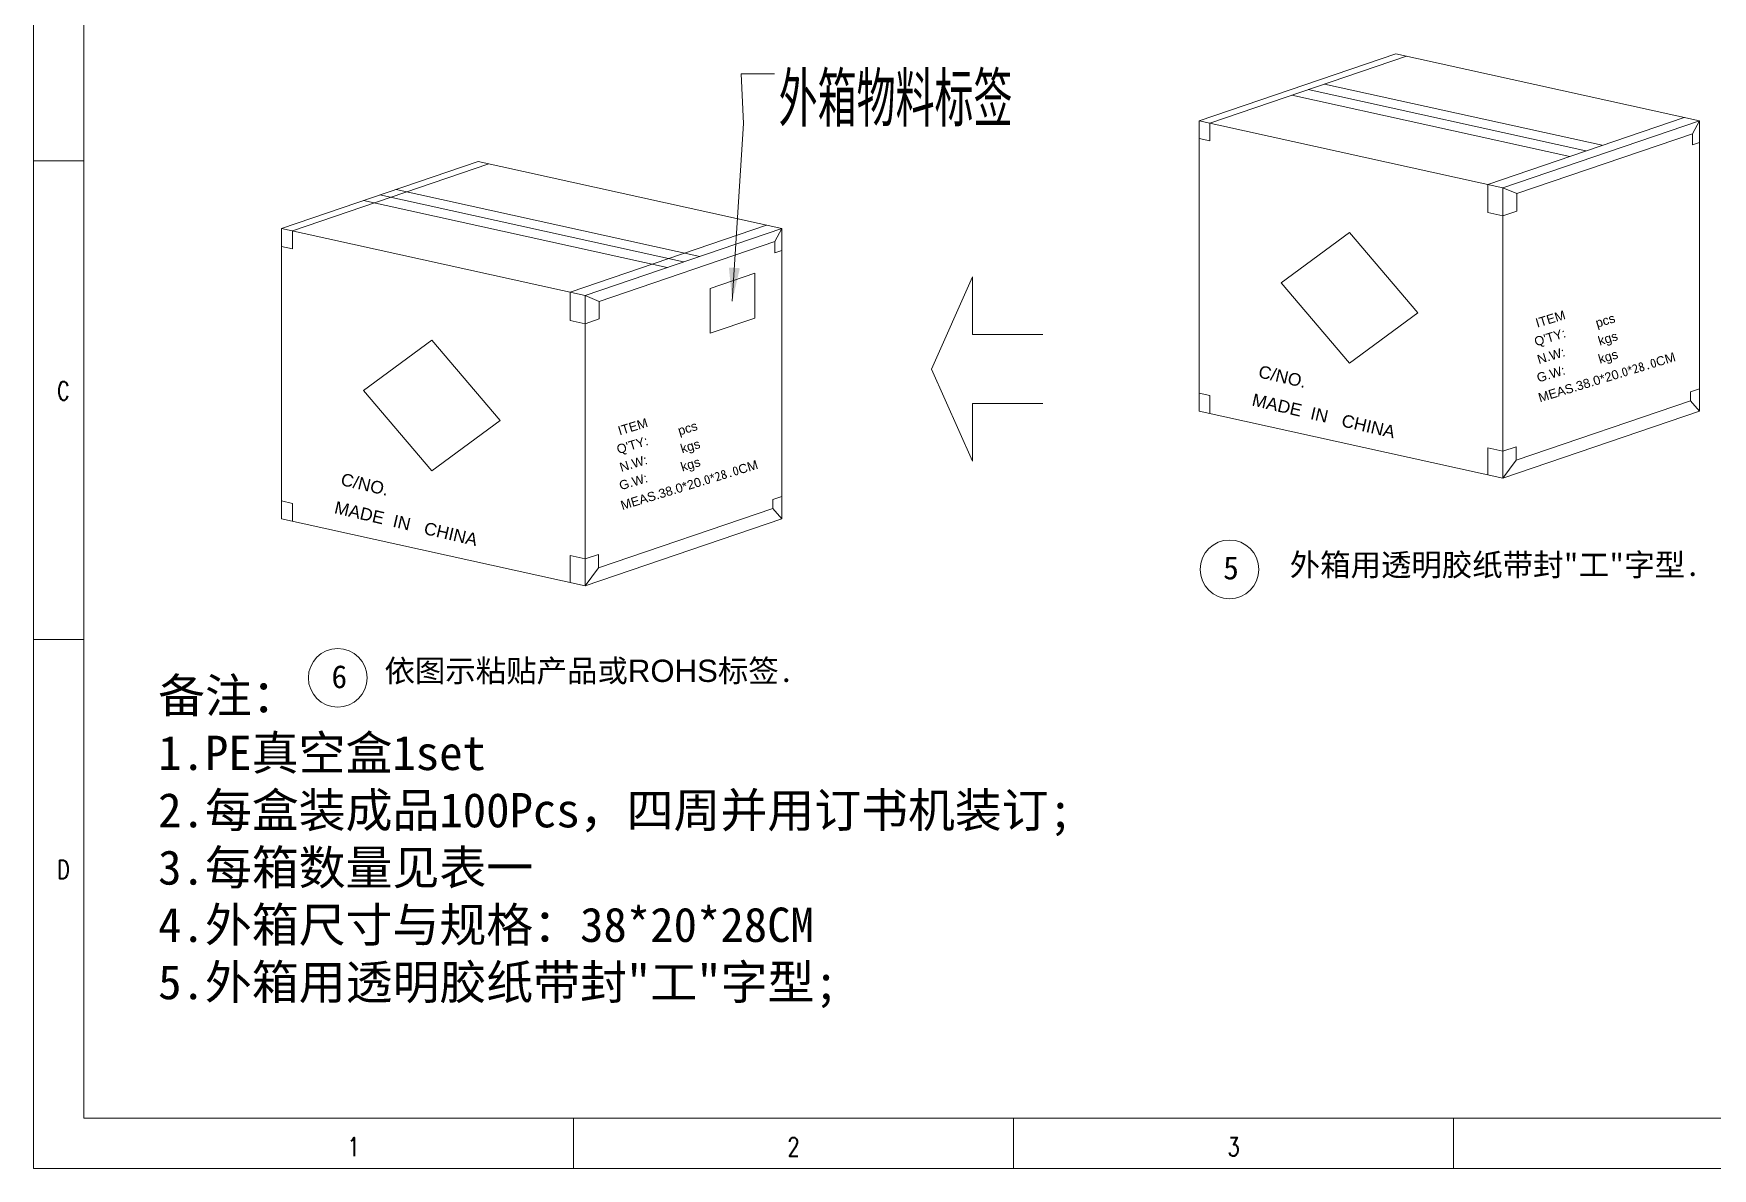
# Model space of a CAD drawing. Extents: x 2510 to 2649, y 709 to 759.
# Drawn here: x 2581.22 to 2621.37, y 709.14 to 736.28 of the extents above; entities that cross this region are included whole.
import ezdxf
from ezdxf.enums import TextEntityAlignment as Align

# ---------------------------------------------------------------- set-up
doc = ezdxf.new("R2010")
doc.units = 0
doc.header["$MEASUREMENT"] = 0
doc.layers.get('0').update_dxf_attribs({"linetype": 'CONTINUOUS', "lineweight": 20})
doc.layers.add('DIM', color=3, linetype='CONTINUOUS', lineweight=9)
doc.layers.add('HANBO', color=7, linetype='CONTINUOUS', lineweight=9)
doc.styles.add('ROMANS', font='ROMANS.SHX', dxfattribs={"bigfont": 'gbcbig.shx'})
doc.styles.get("Standard").update_dxf_attribs({"font": 'simplex.shx', "bigfont": 'gbcbig.shx'})
doc.styles.add('細', font='')
doc.styles.get('細').set_extended_font_data('NSimSun')
doc.dimstyles.new('汉博电子', dxfattribs={"dimtxt": 0.5, "dimasz": 0.8, "dimexe": 0.12, "dimexo": 0.19, "dimgap": 0.15, "dimtad": 1, "dimzin": 1, "dimdsep": 46, "dimtxsty": 'ROMANS', "dimcen": 2.13, "dimclrd": 3, "dimclre": 3, "dimclrt": 2, "dimazin": 2, "dimtfac": 1, "dimtmove": 0, "dimatfit": 3, "dimfxl": 1, "dimlwd": 13, "dimlwe": 13, "dimarcsym": 0})

msp = doc.modelspace()

# ---------------------------------------------------------------- linework, layer by layer
at = {"linetype": 'ByBlock'}
for p, q in [((2609.093, 734.197), (2613.793, 735.799)), ((2613.793, 735.799), (2621.055, 734.197)), ((2609.353, 734.14), (2614.052, 735.742)), ((2612.092, 735.074), (2618.732, 733.609)), ((2611.313, 734.808), (2617.953, 733.343)), ((2611.702, 734.941), (2618.342, 733.476)), ((2609.093, 734.197), (2609.093, 727.255)), ((2609.093, 734.197), (2616.356, 732.595)), ((2615.993, 732.675), (2620.692, 734.277)), ((2616.356, 732.595), (2621.055, 734.197)), ((2620.892, 733.885), (2621.055, 734.197)), ((2621.055, 734.197), (2621.055, 727.255)), ((2609.353, 734.14), (2609.353, 733.713)), ((2616.69, 732.453), (2620.892, 733.885)), ((2620.892, 733.885), (2620.892, 733.618)), ((2609.093, 733.77), (2609.353, 733.713)), ((2620.892, 733.618), (2621.055, 733.673)), ((2587.153, 731.62), (2591.852, 733.222)), ((2587.412, 731.563), (2592.112, 733.165)), ((2591.852, 733.222), (2599.115, 731.62)), ((2615.993, 732.675), (2615.993, 732)), ((2616.356, 732.595), (2616.356, 725.653)), ((2616.69, 732.453), (2616.356, 732.595)), ((2589.113, 732.289), (2596.376, 730.687)), ((2589.503, 732.421), (2596.765, 730.819)), ((2589.892, 732.554), (2597.155, 730.952)), ((2616.69, 732.453), (2616.69, 732.034)), ((2615.993, 732), (2616.356, 731.92)), ((2616.356, 731.92), (2616.69, 732.034)), ((2587.153, 731.62), (2587.153, 724.678)), ((2587.153, 731.62), (2594.416, 730.018)), ((2587.412, 731.563), (2587.412, 731.136)), ((2594.052, 730.098), (2598.752, 731.7)), ((2594.416, 730.018), (2599.115, 731.62)), ((2598.951, 731.308), (2599.115, 731.62)), ((2599.115, 731.62), (2599.115, 724.678)), ((2612.69, 731.524), (2611.056, 730.323)), ((2614.324, 729.602), (2612.69, 731.524)), ((2587.153, 731.193), (2587.412, 731.136)), ((2594.749, 729.876), (2598.951, 731.308)), ((2598.951, 731.308), (2598.951, 731.041)), ((2598.951, 731.041), (2599.115, 731.097)), ((2597.406, 730.183), (2598.474, 730.548)), ((2597.406, 730.183), (2597.406, 729.115)), ((2598.474, 730.548), (2598.474, 729.479)), ((2612.69, 728.4), (2611.056, 730.323)), ((2594.052, 730.098), (2594.052, 729.423)), ((2594.749, 729.876), (2594.416, 730.018)), ((2594.416, 730.018), (2594.416, 723.076)), ((2594.749, 729.876), (2594.749, 729.457)), ((2594.052, 729.423), (2594.416, 729.343)), ((2594.416, 729.343), (2594.749, 729.457)), ((2597.406, 729.115), (2598.474, 729.479)), ((2614.324, 729.602), (2612.69, 728.4)), ((2590.75, 728.947), (2589.116, 727.746)), ((2592.384, 727.025), (2590.75, 728.947)), ((2620.841, 727.716), (2621.055, 727.789)), ((2590.75, 725.823), (2589.116, 727.746)), ((2609.093, 727.682), (2609.353, 727.625)), ((2609.353, 727.625), (2609.353, 727.198)), ((2616.676, 726.083), (2620.841, 727.503)), ((2620.841, 727.716), (2620.841, 727.503)), ((2620.841, 727.503), (2621.055, 727.255)), ((2592.384, 727.025), (2590.75, 725.823)), ((2609.093, 727.255), (2616.356, 725.653)), ((2616.356, 725.653), (2621.055, 727.255)), ((2615.993, 726.374), (2615.993, 725.733)), ((2615.993, 726.374), (2616.356, 726.294)), ((2616.356, 726.294), (2616.676, 726.403)), ((2616.676, 726.403), (2616.676, 726.083)), ((2616.676, 726.083), (2616.356, 725.653)), ((2587.153, 725.106), (2587.412, 725.048)), ((2587.412, 725.048), (2587.412, 724.621)), ((2598.901, 725.14), (2599.115, 725.212)), ((2598.901, 725.14), (2598.901, 724.926)), ((2587.153, 724.678), (2594.416, 723.076)), ((2594.416, 723.076), (2599.115, 724.678)), ((2594.736, 723.506), (2598.901, 724.926)), ((2598.901, 724.926), (2599.115, 724.678)), ((2594.052, 723.797), (2594.416, 723.717)), ((2594.052, 723.797), (2594.052, 723.156)), ((2594.416, 723.717), (2594.736, 723.826)), ((2594.736, 723.826), (2594.736, 723.506)), ((2594.736, 723.506), (2594.416, 723.076))]:
    msp.add_line(p, q, dxfattribs=at)
at = {"layer": 'DIM', "color": 240, "linetype": 'ByBlock'}
for p, q in [((2602.695, 728.259), (2603.671, 730.461)), ((2603.671, 730.461), (2603.671, 729.085)), ((2603.671, 729.085), (2605.357, 729.085)), ((2603.671, 726.057), (2602.695, 728.259)), ((2603.671, 727.433), (2605.357, 727.433)), ((2603.671, 727.433), (2603.671, 726.057))]:
    msp.add_line(p, q, dxfattribs=at)
at = {"layer": 'DIM', "linetype": 'ByBlock'}
for centre in [(2609.821, 723.469), (2588.497, 720.877)]:
    msp.add_circle(centre, 0.702, dxfattribs=at)
at = {"layer": 'HANBO'}
for p, q in [((2582.429, 733.237), (2581.225, 733.237)), ((2582.429, 721.793), (2581.225, 721.793)), ((2582.429, 720.539), (2582.429, 719.643)), ((2594.136, 710.349), (2594.136, 709.144)), ((2604.656, 710.349), (2604.656, 709.144)), ((2615.177, 710.349), (2615.177, 709.144))]:
    msp.add_line(p, q, dxfattribs=at)
at = {"layer": 'HANBO', "linetype": 'Continuous', "lineweight": 0}
for points in [[(2581.225, 757.329), (2649.129, 757.329), (2649.129, 709.144), (2581.225, 709.144)], [(2582.429, 756.125), (2647.924, 756.125), (2647.927, 710.349), (2582.429, 710.349)]]:
    msp.add_lwpolyline(points, close=True, dxfattribs=at)

# ---------------------------------------------------------------- texts
at = {"color": 2, "linetype": 'ByBlock', "attachment_point": 1, "style": '細'}
for s, insert, char_height, width, rotation in [("{\\fArial|b0|i0|c0|p32;Q'TY:         pcs}", (2617.083, 729.01), 0.21779, 2.58347, 16.9259), ('{\\fArial|b0|i0|c0|p32;ITEM}', (2617.114, 729.457), 0.21779, 2.58347, 16.9259), ('{\\fArial|b0|i0|c0|p32;N.W:          kgs}', (2617.153, 728.584), 0.21779, 2.58347, 16.9259), ('{\\fArial|b0|i0|c0|p32;G.W:          kgs}', (2617.142, 728.145), 0.21779, 2.58347, 16.9259), ('{\\fArial|b0|i0|c0|p32;MEAS.38.0*20.\\fNSimSun|b0|i0|c134|p32;0\\fArial|b0|i0|c0|p32;*\\fNSimSun|b0|i0|c134|p32;28.0\\fArial|b0|i0|c0|p32;CM}', (2617.178, 727.671), 0.217793, 2.58347, 16.9259), ('{\\fArial|b0|i0|c0|p32;C/NO.}', (2610.557, 728.355), 0.29806, 4.67263, 346.9388), ('{\\fArial|b0|i0|c0|p32;MADE  IN   CHINA}', (2610.404, 727.681), 0.29806, 4.67263, 346.9388), ('{\\fArial|b0|i0|c0|p32;ITEM}', (2595.173, 726.88), 0.21779, 2.58347, 16.9259), ("{\\fArial|b0|i0|c0|p32;Q'TY:         pcs}", (2595.142, 726.434), 0.21779, 2.58347, 16.9259), ('{\\fArial|b0|i0|c0|p32;N.W:          kgs}', (2595.213, 726.007), 0.21779, 2.58347, 16.9259), ('{\\fArial|b0|i0|c0|p32;C/NO.}', (2588.617, 725.778), 0.29806, 4.67263, 346.9388), ('{\\fArial|b0|i0|c0|p32;G.W:          kgs}', (2595.202, 725.568), 0.21779, 2.58347, 16.9259), ('{\\fArial|b0|i0|c0|p32;MEAS.38.0*20.\\fNSimSun|b0|i0|c134|p32;0\\fArial|b0|i0|c0|p32;*\\fNSimSun|b0|i0|c134|p32;28.0\\fArial|b0|i0|c0|p32;CM}', (2595.238, 725.095), 0.217793, 2.58347, 16.9259), ('{\\fArial|b0|i0|c0|p32;MADE  IN   CHINA}', (2588.464, 725.105), 0.29806, 4.67263, 346.9388)]:
    msp.add_mtext(s, dxfattribs=dict(at, insert=insert, char_height=char_height, width=width, rotation=rotation))
at = {"layer": 'DIM', "linetype": 'ByBlock', "attachment_point": 1}
for s, insert, char_height, width in [('外箱物料标签', (2599.04, 735.349), 1.2943, 31.56853), ('{\\fSimSun|b0|i0|c134|p54;外箱用透明胶纸带封"工"字型.}', (2611.259, 723.845), 0.5333, 13.00784), ('{\\fSimSun|b0|i0|c134|p54;依图示粘贴产品或\\fArial|b0|i0|c0|p32;ROHS\\fSimSun|b0|i0|c134|p54;标签.}', (2589.615, 721.31), 0.5333, 13.00784)]:
    msp.add_mtext(s, dxfattribs=dict(at, insert=insert, char_height=char_height, width=width))
at = {"layer": 'DIM', "linetype": 'ByBlock', "char_height": 0.55085, "width": 0.06914, "attachment_point": 1, "style": '細'}
for s, insert in [('{\\fSimSun|b0|i0|c134|p54;5}', (2609.668, 723.781)), ('{\\fSimSun|b0|i0|c134|p54;6}', (2588.347, 721.179))]:
    msp.add_mtext(s, dxfattribs=dict(at, insert=insert))
at = {"layer": 'HANBO', "style": 'ROMANS', "width": 0.75}
for s, p in [('C', (2581.935, 727.515)), ('D', (2581.935, 716.071)), ('1', (2588.876, 709.441)), ('2', (2599.396, 709.441)), ('3', (2609.917, 709.441))]:
    msp.add_text(s, height=0.442, dxfattribs=at).set_placement(p, align=Align.CENTER)
at = {"layer": 'HANBO', "linetype": 'ByBlock', "ltscale": 0.932966, "insert": (2584.203, 720.863), "char_height": 0.822032, "width": 23.23064, "attachment_point": 1}
msp.add_mtext('{\\fSimSun|b0|i0|c134|p2;备注：  \\P1.PE真空盒1set\\P2.每盒装成品100Pcs，四周并用订书机装订;\\P3.每箱数量见表一\\P4.外箱尺寸与规格：38*20*28CM\\P\\fSimSun|b0|i0|c0|p2;5.\\fSimSun|b0|i0|c134|p2;外箱用透明胶纸带封\\fSimSun|b0|i0|c0|p2;"\\fSimSun|b0|i0|c134|p2;工\\fSimSun|b0|i0|c0|p2;"\\fSimSun|b0|i0|c134|p2;字型\\fSimSun|b0|i0|c0|p2;;}', dxfattribs=at)

# ---------------------------------------------------------------- leaders
at = {"layer": 'DIM', "linetype": 'ByBlock', "annotation_type": 0, "has_hookline": 1, "hookline_direction": 0, "text_width": 5.496}
msp.add_leader([(2597.93, 729.88), (2598.2, 734.128), (2598.14, 735.322), (2598.94, 735.322)], dimstyle='汉博电子', override={"dimgap": 0.1, "dimtad": 0}, dxfattribs=at)

doc.saveas('drawing.dxf')
